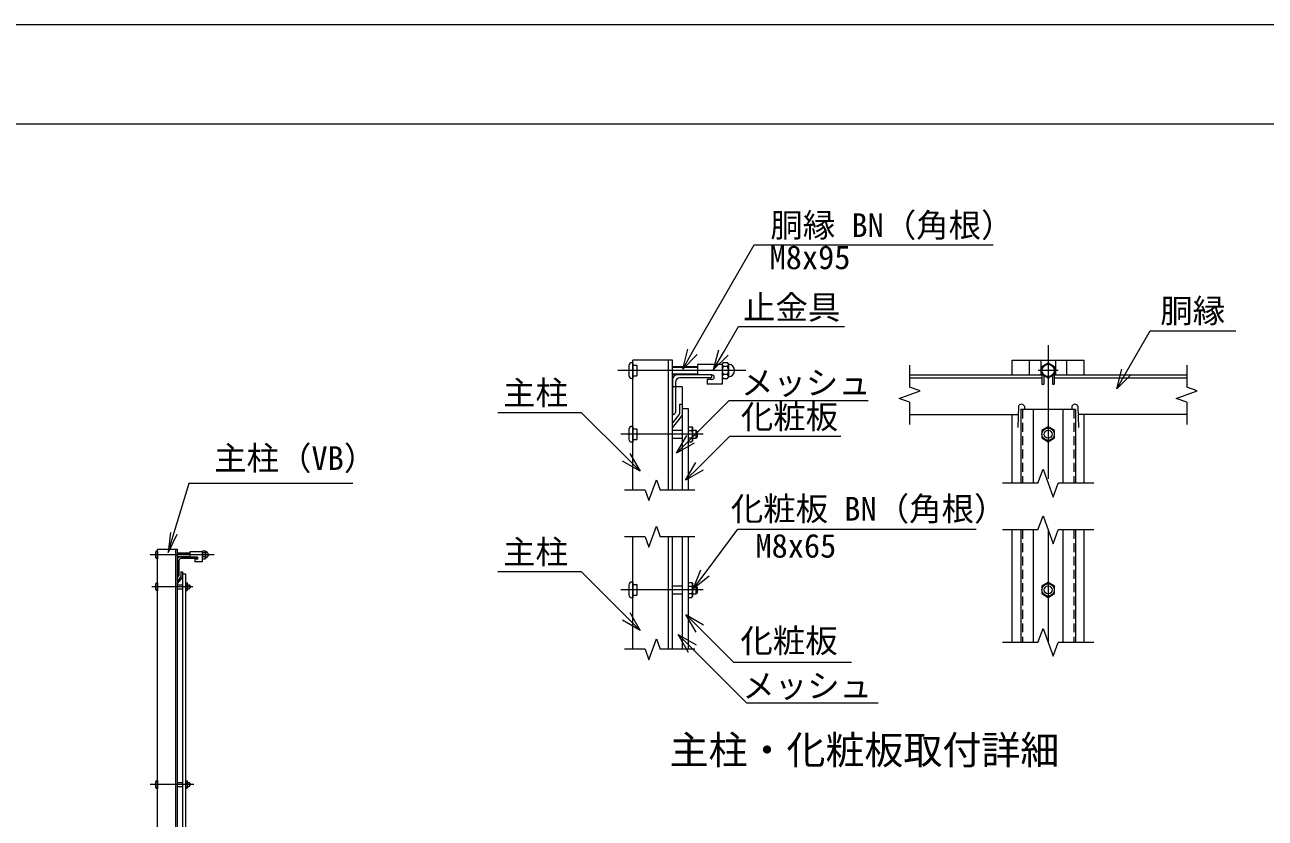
# Model space of a CAD drawing. Units: millimetres, scale not verified. Extents: x -4200 to 4200, y -2970 to 2970.
# Drawn here: x -107 to 2400, y 1366 to 2970 of the extents above; entities that cross this region are included whole.
import ezdxf
from ezdxf.enums import TextEntityAlignment as Align

# ---------------------------------------------------------------- set-up
doc = ezdxf.new("R2010")
doc.units = ezdxf.units.MM
doc.header["$LTSCALE"] = 15
doc.linetypes.add('DASHED1', pattern=[1.8, 1.2, -0.6])
doc.linetypes.add('LONG_CHAIN', pattern=[21, 18, -1, 1, -1])
for name, color, linetype, lineweight in [('0-0_D-STR1', 1, 'Continuous', 9), ('0-1_D-BMK', 2, 'LONG_CHAIN', 9), ('0-2_D-STR-DIM', 7, 'Continuous', 9), ('0-6_0', 7, 'Continuous', 9), ('0-8_D-STR3', 3, 'Continuous', 9), ('0-9_D-STR-TXT', 7, 'Continuous', 9), ('0-A_D-STR2', 7, 'Continuous', 9), ('0-B_D-TTL', 2, 'Continuous', 9)]:
    doc.layers.add(name, color=color, linetype=linetype, lineweight=lineweight)
doc.layers.add('0-7_D-TTL-TXT', color=7, linetype='Continuous')
doc.styles.add('ＭＳ ゴシック', font='')
doc.styles.get('ＭＳ ゴシック').set_extended_font_data('MS Gothic')

# ---------------------------------------------------------------- blocks, each defined once
blk = doc.blocks.new('_Open')
at = {"layer": '0-6_0'}
blk.add_line((-15, 2.5), (0, 0), dxfattribs=at)
blk.add_lwpolyline([(-15, -2.5), (0, 0), (-15, 0)], dxfattribs=at)
blk = doc.blocks.new('MLeader1')
at = {"layer": '0-9_D-STR-TXT'}
blk.add_line((2099.88, 2233.61), (2119.88, 2268.25), dxfattribs=at)
for points in [[(2119.88, 2268.25), (2167.6, 2350.88), (2333.35, 2350.88), (2340.55, 2350.88)], [(2129.17, 2262.89), (2099.88, 2233.61), (2110.6, 2273.61)]]:
    blk.add_lwpolyline(points, dxfattribs=at)
blk = doc.blocks.new('MLeader2')
at = {"layer": '0-9_D-STR-TXT'}
blk.add_line((1210.42, 2103.41), (1238.7, 2131.7), dxfattribs=at)
for points in [[(1238.7, 2131.7), (1316.95, 2209.95), (1590.44, 2209.95), (1597.64, 2209.95)], [(1246.28, 2124.12), (1210.42, 2103.41), (1231.12, 2139.28)]]:
    blk.add_lwpolyline(points, dxfattribs=at)
blk = doc.blocks.new('MLeader3')
at = {"layer": '0-9_D-STR-TXT'}
blk.add_line((1228.62, 2048.78), (1256.9, 2077.06), dxfattribs=at)
for points in [[(1256.9, 2077.06), (1317.95, 2138.11), (1535.15, 2138.11), (1542.35, 2138.11)], [(1264.48, 2069.48), (1228.62, 2048.78), (1249.32, 2084.64)]]:
    blk.add_lwpolyline(points, dxfattribs=at)
blk = doc.blocks.new('MLeader4')
at = {"layer": '0-9_D-STR-TXT'}
blk.add_line((1137.01, 1745.45), (1108.73, 1773.73), dxfattribs=at)
for points in [[(1108.73, 1773.73), (1018.51, 1863.95), (856.11, 1863.95), (848.91, 1863.95)], [(1116.31, 1781.31), (1137.01, 1745.45), (1101.15, 1766.16)]]:
    blk.add_lwpolyline(points, dxfattribs=at)
blk = doc.blocks.new('MLeader5')
at = {"layer": '0-9_D-STR-TXT'}
blk.add_line((1137.01, 2067.08), (1108.73, 2095.36), dxfattribs=at)
for points in [[(1108.73, 2095.36), (1018.51, 2185.58), (856.11, 2185.58), (848.91, 2185.58)], [(1116.31, 2102.94), (1137.01, 2067.08), (1101.15, 2087.78)]]:
    blk.add_lwpolyline(points, dxfattribs=at)
blk = doc.blocks.new('MLeader6')
at = {"layer": '0-9_D-STR-TXT'}
blk.add_line((1229.14, 1777.36), (1257.43, 1749.07), dxfattribs=at)
for points in [[(1249.85, 1741.49), (1229.14, 1777.36), (1265.01, 1756.65)], [(1257.43, 1749.07), (1325.35, 1681.15), (1556.77, 1681.15), (1563.97, 1681.15)]]:
    blk.add_lwpolyline(points, dxfattribs=at)
blk = doc.blocks.new('MLeader7')
at = {"layer": '0-9_D-STR-TXT'}
blk.add_line((1213.94, 1736.87), (1242.23, 1708.58), dxfattribs=at)
for points in [[(1234.65, 1701), (1213.94, 1736.87), (1249.81, 1716.16)], [(1242.23, 1708.58), (1351.93, 1598.89), (1610.81, 1598.89), (1618.01, 1598.89)]]:
    blk.add_lwpolyline(points, dxfattribs=at)
blk = doc.blocks.new('MLeader15')
at = {"layer": '0-9_D-STR-TXT'}
blk.add_line((1285.23, 2272.64), (1305.35, 2307.21), dxfattribs=at)
for points in [[(1305.35, 2307.21), (1335.86, 2359.66), (1542.84, 2359.66), (1550.04, 2359.66)], [(1314.61, 2301.82), (1285.23, 2272.64), (1296.08, 2312.6)]]:
    blk.add_lwpolyline(points, dxfattribs=at)
blk = doc.blocks.new('MLeader19')
at = {"layer": '0-9_D-STR-TXT'}
blk.add_line((1243.97, 1829.07), (1267.94, 1861.1), dxfattribs=at)
for points in [[(1267.94, 1861.1), (1334.47, 1949.99), (1808.65, 1949.99), (1815.85, 1949.99)], [(1276.52, 1854.68), (1243.97, 1829.07), (1259.36, 1867.52)]]:
    blk.add_lwpolyline(points, dxfattribs=at)
blk = doc.blocks.new('MLeader20')
at = {"layer": '0-9_D-STR-TXT'}
blk.add_line((1222.82, 2273.8), (1242.78, 2308.47), dxfattribs=at)
for points in [[(1242.78, 2308.47), (1367.48, 2525.15), (1843.37, 2525.15), (1850.57, 2525.15)], [(1252.06, 2303.12), (1222.82, 2273.8), (1233.49, 2313.81)]]:
    blk.add_lwpolyline(points, dxfattribs=at)

msp = doc.modelspace()

# ---------------------------------------------------------------- linework, layer by layer
at = {"layer": '0-0_D-STR1'}
for p, q in [((1122.04, 2028.88), (1122.04, 2291.91)), ((1202.04, 2291.91), (1122.04, 2291.91)), ((1194.04, 2028.88), (1194.04, 2291.91)), ((1202.04, 2028.88), (1202.04, 2291.91)), ((1888.35, 2291.91), (2034.35, 2291.91)), ((1888.35, 2261.91), (1888.35, 2291.91)), ((1923.35, 2261.91), (1923.35, 2291.91)), ((1946.35, 2291.91), (1946.35, 2261.91)), ((1976.35, 2291.91), (1976.35, 2261.91)), ((1999.35, 2261.91), (1999.35, 2291.91)), ((2034.35, 2261.91), (2034.35, 2291.91)), ((1282.04, 2261.91), (1212.04, 2261.91)), ((1282.04, 2259.91), (1282.04, 2261.91)), ((1681.35, 2261.91), (1948.85, 2261.91)), ((1973.85, 2261.91), (2241.35, 2261.91)), ((1202.04, 2251.91), (1202.04, 2181.91)), ((1208.04, 2246.91), (1208.04, 2185.91)), ((1278.04, 2255.91), (1217.04, 2255.91)), ((1681.35, 2255.91), (1948.85, 2255.91)), ((1973.85, 2255.91), (2241.35, 2255.91)), ((1216.04, 2182.91), (1202.04, 2164.81)), ((1204.04, 2181.91), (1202.04, 2181.91)), ((1216.04, 2202.67), (1216.04, 2182.91)), ((1216.04, 2202.67), (1222.04, 2202.67)), ((1222.04, 2202.67), (1222.04, 2180.67)), ((1681.35, 2181.91), (1900.77, 2181.91)), ((1888.35, 2042.83), (1888.35, 2181.91)), ((1901.35, 2198.67), (1899.85, 2155.67)), ((1913.35, 2198.67), (1913.59, 2191.91)), ((2009.35, 2198.67), (2009.11, 2191.91)), ((2021.35, 2198.67), (2022.85, 2155.67)), ((2241.35, 2181.91), (2021.93, 2181.91)), ((2034.35, 2042.83), (2034.35, 2181.91)), ((1222.04, 2180.67), (1202.04, 2155.67)), ((1122.04, 1707.25), (1122.04, 1934.69)), ((1194.04, 1707.25), (1194.04, 1934.69)), ((1202.04, 1707.25), (1202.04, 1934.69)), ((1888.35, 1721.2), (1888.35, 1948.64)), ((2034.35, 1721.2), (2034.35, 1948.64)), ((161.72, 138.72), (161.72, 1908.72)), ((201.72, 1908.72), (161.72, 1908.72)), ((198.22, 138.72), (198.22, 1908.72)), ((201.72, 138.72), (201.72, 1908.72)), ((201.72, 1888.72), (201.72, 1853.72)), ((204.72, 1886.22), (204.72, 1855.72)), ((241.72, 1893.72), (206.72, 1893.72)), ((239.72, 1890.72), (209.22, 1890.72)), ((241.72, 1892.72), (241.72, 1893.72)), ((208.72, 1864.1), (208.72, 1854.22)), ((208.72, 1864.1), (211.72, 1864.1)), ((211.72, 1864.1), (211.72, 1853.1)), ((211.72, 1859.72), (211.72, 459.72)), ((211.72, 1859.72), (217.72, 1859.72)), ((217.72, 1859.72), (217.72, 459.72)), ((208.72, 1854.22), (201.72, 1845.17)), ((202.72, 1853.72), (201.72, 1853.72)), ((211.72, 1853.1), (201.72, 1840.6)), ((201.72, 1845.17), (201.72, 1840.6))]:
    msp.add_line(p, q, dxfattribs=at)
for centre, radius, start, end in [((1212.04, 2251.91), 10, 90, 180), ((1278.04, 2259.91), 4, 270, 0), ((1217.04, 2246.91), 9, 90, 180), ((1204.04, 2185.91), 4, 270, 0), ((1907.35, 2196.17), 6.5, 22.61986, 157.38014), ((2015.35, 2196.17), 6.5, 22.61986, 157.38014), ((206.72, 1888.72), 5, 90, 180), ((209.22, 1886.22), 4.5, 90, 180), ((239.72, 1892.72), 2, 270, 0), ((202.72, 1855.72), 2, 270, 0)]:
    msp.add_arc(centre, radius, start, end, dxfattribs=at)
at = {"layer": '0-1_D-BMK'}
for p, q in [((1961.35, 2321.91), (1961.35, 2042.83)), ((1350.51, 2270.91), (1092.04, 2270.91)), ((1981.35, 2270.91), (1941.35, 2270.91)), ((1264.03, 2141.91), (1098.04, 2141.91)), ((1961.35, 1948.64), (1961.35, 1721.2)), ((275.95, 1898.22), (146.72, 1898.22)), ((232.72, 1833.72), (149.72, 1833.72)), ((1264.03, 1827.14), (1098.04, 1827.14)), ((234.72, 1433.72), (146.72, 1433.72))]:
    msp.add_line(p, q, dxfattribs=at)
at = {"layer": '0-2_D-STR-DIM'}
for p, q in [((1681.35, 2281.91), (1681.35, 2237.3)), ((2241.35, 2281.91), (2241.35, 2237.3)), ((1702.49, 2229.61), (1681.35, 2237.3)), ((1660.21, 2214.22), (1702.49, 2229.61)), ((1681.35, 2206.52), (1660.21, 2214.22)), ((1681.35, 2206.52), (1681.35, 2161.91)), ((2241.35, 2206.52), (2241.35, 2161.91)), ((1940.83, 2042.83), (1951.09, 2071.02)), ((1951.09, 2071.02), (1971.61, 2014.64)), ((1154.34, 2007.74), (1169.73, 2050.02)), ((1169.73, 2050.02), (1177.43, 2028.88)), ((1940.83, 2042.83), (1869.35, 2042.83)), ((1971.61, 2014.64), (1981.87, 2042.83)), ((2053.35, 2042.83), (1981.87, 2042.83)), ((1146.65, 2028.88), (1105.54, 2028.88)), ((1146.65, 2028.88), (1154.34, 2007.74)), ((1247.36, 2028.88), (1177.43, 2028.88)), ((1154.34, 1913.55), (1169.73, 1955.84)), ((1169.73, 1955.84), (1177.43, 1934.69)), ((1940.83, 1948.64), (1951.09, 1976.83)), ((1951.09, 1976.83), (1971.61, 1920.45)), ((1146.65, 1934.69), (1105.54, 1934.69)), ((1146.65, 1934.69), (1154.34, 1913.55)), ((1247.36, 1934.69), (1177.43, 1934.69)), ((1940.83, 1948.64), (1869.35, 1948.64)), ((1971.61, 1920.45), (1981.87, 1948.64)), ((2053.35, 1948.64), (1981.87, 1948.64)), ((1940.83, 1721.2), (1951.09, 1749.39)), ((1951.09, 1749.39), (1971.61, 1693.01)), ((1146.65, 1707.25), (1105.54, 1707.25)), ((1146.65, 1707.25), (1154.34, 1686.11)), ((1154.34, 1686.11), (1169.73, 1728.4)), ((1169.73, 1728.4), (1177.43, 1707.25)), ((1247.36, 1707.25), (1177.43, 1707.25)), ((1940.83, 1721.2), (1869.35, 1721.2)), ((1971.61, 1693.01), (1981.87, 1721.2)), ((2053.35, 1721.2), (1981.87, 1721.2))]:
    msp.add_line(p, q, dxfattribs=at)
msp.add_lwpolyline([(2241.35, 2206.52), (2220.21, 2214.22), (2262.49, 2229.61), (2241.35, 2237.3)], dxfattribs=at)
at = {"layer": '0-8_D-STR3'}
for p, q in [((1120.04, 2286.91), (1122.04, 2286.91)), ((1122.04, 2286.91), (1122.04, 2254.91)), ((1122.04, 2281.71), (1130.04, 2281.71)), ((1130.04, 2281.71), (1130.04, 2260.11)), ((1252.54, 2282.91), (1252.54, 2261.91)), ((1302.54, 2282.91), (1252.54, 2282.91)), ((1302.54, 2283.38), (1302.54, 2258.69)), ((1302.54, 2283.38), (1302.54, 2258.69)), ((1302.54, 2282.91), (1302.54, 2242.91)), ((1304.54, 2287.11), (1313.54, 2287.11)), ((1315.54, 2283.38), (1315.54, 2258.69)), ((1315.54, 2283.38), (1315.54, 2258.69)), ((1114.04, 2280.91), (1114.04, 2260.91)), ((1122.04, 2260.11), (1130.04, 2260.11)), ((1202.04, 2278.91), (1252.54, 2278.91)), ((1202.04, 2277.41), (1252.54, 2277.41)), ((1202.04, 2264.41), (1252.54, 2264.41)), ((1202.04, 2262.91), (1252.54, 2262.91)), ((1282.04, 2261.91), (1252.54, 2261.91)), ((1313.54, 2279.01), (1304.54, 2279.01)), ((1313.54, 2262.81), (1304.54, 2262.81)), ((1948.85, 2263.12), (1948.85, 2242.91)), ((1952.85, 2260.81), (1952.85, 2242.91)), ((1969.85, 2260.81), (1969.85, 2242.91)), ((1973.85, 2263.12), (1973.85, 2242.91)), ((1120.04, 2254.91), (1122.04, 2254.91)), ((1272.54, 2252.91), (1272.54, 2242.91)), ((1282.04, 2252.91), (1272.54, 2252.91)), ((1302.54, 2242.91), (1272.54, 2242.91)), ((1304.54, 2254.71), (1313.54, 2254.71)), ((1948.85, 2242.91), (1952.85, 2242.91)), ((1969.85, 2242.91), (1973.85, 2242.91)), ((1222.04, 2193.91), (1234.04, 2193.91)), ((1234.04, 2193.91), (1234.04, 2028.88)), ((1906.35, 2191.91), (1906.35, 2042.83)), ((2016.35, 2191.91), (1906.35, 2191.91)), ((1931.35, 2191.91), (1931.35, 2042.83)), ((1991.35, 2191.91), (1991.35, 2042.83)), ((2016.35, 2191.91), (2016.35, 2042.83)), ((1120.04, 2157.91), (1122.04, 2157.91)), ((1122.04, 2157.91), (1122.04, 2125.91)), ((1234.04, 2156.92), (1241.59, 2156.92)), ((1241.59, 2156.92), (1243.04, 2154.41)), ((1114.04, 2151.91), (1114.04, 2131.91)), ((1122.04, 2152.71), (1130.04, 2152.71)), ((1122.04, 2131.11), (1130.04, 2131.11)), ((1130.04, 2152.71), (1130.04, 2131.11)), ((1202.04, 2149.91), (1222.04, 2149.91)), ((1202.04, 2133.91), (1222.04, 2133.91)), ((1234.04, 2149.42), (1241.59, 2149.42)), ((1234.04, 2134.41), (1241.59, 2134.41)), ((1243.04, 2129.41), (1243.04, 2154.41)), ((1243.04, 2149.91), (1249.64, 2149.91)), ((1243.04, 2133.91), (1249.64, 2133.91)), ((1249.64, 2149.91), (1252.04, 2147.51)), ((1249.64, 2149.91), (1249.64, 2133.91)), ((1249.64, 2133.91), (1252.04, 2136.31)), ((1252.04, 2147.51), (1252.04, 2136.31)), ((1120.04, 2125.91), (1122.04, 2125.91)), ((1234.04, 2126.9), (1241.59, 2126.9)), ((1241.59, 2126.9), (1243.04, 2129.41)), ((1222.04, 1934.69), (1222.04, 1707.25)), ((1234.04, 1934.69), (1234.04, 1707.25)), ((1906.35, 1948.64), (1906.35, 1721.2)), ((1931.35, 1948.64), (1931.35, 1721.2)), ((1991.35, 1948.64), (1991.35, 1721.2)), ((2016.35, 1948.64), (2016.35, 1721.2)), ((160.72, 1906.22), (161.72, 1906.22)), ((161.72, 1906.22), (161.72, 1890.22)), ((252.97, 1906.32), (257.47, 1906.32)), ((157.72, 1903.22), (157.72, 1893.22)), ((160.72, 1890.22), (161.72, 1890.22)), ((201.72, 1902.22), (226.97, 1902.22)), ((201.72, 1901.47), (226.97, 1901.47)), ((201.72, 1894.97), (226.97, 1894.97)), ((201.72, 1894.22), (226.97, 1894.22)), ((226.97, 1904.22), (226.97, 1893.72)), ((251.97, 1904.22), (226.97, 1904.22)), ((241.72, 1893.72), (226.97, 1893.72)), ((236.97, 1889.22), (236.97, 1884.22)), ((241.72, 1889.22), (236.97, 1889.22)), ((251.97, 1884.22), (236.97, 1884.22)), ((251.97, 1904.46), (251.97, 1892.11)), ((251.97, 1904.46), (251.97, 1892.11)), ((251.97, 1904.22), (251.97, 1884.22)), ((257.47, 1902.27), (252.97, 1902.27)), ((257.47, 1894.17), (252.97, 1894.17)), ((252.97, 1890.12), (257.47, 1890.12)), ((258.47, 1904.46), (258.47, 1892.11)), ((258.47, 1904.46), (258.47, 1892.11)), ((157.72, 1838.72), (157.72, 1828.72)), ((160.72, 1841.72), (161.72, 1841.72)), ((161.72, 1841.72), (161.72, 1825.72)), ((201.72, 1837.72), (211.72, 1837.72)), ((217.72, 1841.23), (221.5, 1841.23)), ((217.72, 1837.48), (221.5, 1837.48)), ((217.72, 1829.97), (221.5, 1829.97)), ((221.5, 1841.23), (222.22, 1839.97)), ((221.5, 1841.23), (222.22, 1839.97)), ((222.22, 1827.47), (222.22, 1839.97)), ((222.22, 1837.72), (225.52, 1837.72)), ((225.52, 1837.72), (226.72, 1836.52)), ((225.52, 1837.72), (225.52, 1829.72)), ((225.52, 1829.72), (226.72, 1830.92)), ((226.72, 1836.52), (226.72, 1830.92)), ((1114.04, 1837.14), (1114.04, 1817.14)), ((1120.04, 1843.14), (1122.04, 1843.14)), ((1122.04, 1843.14), (1122.04, 1811.14)), ((1122.04, 1837.94), (1130.04, 1837.94)), ((1130.04, 1837.94), (1130.04, 1816.34)), ((1202.04, 1835.14), (1222.04, 1835.14)), ((1234.04, 1842.15), (1241.59, 1842.15)), ((1234.04, 1834.65), (1241.59, 1834.65)), ((1241.59, 1842.15), (1243.04, 1839.64)), ((1243.04, 1814.64), (1243.04, 1839.64)), ((1243.04, 1835.14), (1249.64, 1835.14)), ((1249.64, 1835.14), (1252.04, 1832.74)), ((1249.64, 1835.14), (1249.64, 1819.14)), ((1252.04, 1832.74), (1252.04, 1821.54)), ((160.72, 1825.72), (161.72, 1825.72)), ((201.72, 1829.72), (211.72, 1829.72)), ((217.72, 1826.22), (221.5, 1826.22)), ((221.5, 1826.22), (222.22, 1827.47)), ((222.22, 1829.72), (225.52, 1829.72)), ((1120.04, 1811.14), (1122.04, 1811.14)), ((1122.04, 1816.34), (1130.04, 1816.34)), ((1202.04, 1819.14), (1222.04, 1819.14)), ((1234.04, 1819.63), (1241.59, 1819.63)), ((1234.04, 1812.13), (1241.59, 1812.13)), ((1241.59, 1812.13), (1243.04, 1814.64)), ((1243.04, 1819.14), (1249.64, 1819.14)), ((1249.64, 1819.14), (1252.04, 1821.54)), ((157.72, 1438.72), (157.72, 1428.72)), ((160.72, 1441.72), (161.72, 1441.72)), ((161.72, 1441.72), (161.72, 1425.72)), ((201.72, 1437.72), (211.72, 1437.72)), ((201.72, 1429.72), (211.72, 1429.72)), ((217.72, 1441.23), (221.5, 1441.23)), ((217.72, 1437.48), (221.5, 1437.48)), ((217.72, 1429.97), (221.5, 1429.97)), ((221.5, 1441.23), (222.22, 1439.97)), ((222.22, 1427.47), (222.22, 1439.97)), ((222.22, 1437.72), (225.52, 1437.72)), ((222.22, 1429.72), (225.52, 1429.72)), ((225.52, 1437.72), (226.72, 1436.52)), ((225.52, 1437.72), (225.52, 1429.72)), ((225.52, 1429.72), (226.72, 1430.92)), ((226.72, 1436.52), (226.72, 1430.92)), ((160.72, 1425.72), (161.72, 1425.72)), ((217.72, 1426.22), (221.5, 1426.22)), ((221.5, 1426.22), (222.22, 1427.47))]:
    msp.add_line(p, q, dxfattribs=at)
at = {"layer": '0-8_D-STR3', "linetype": 'DASHED1'}
for p, q in [((1909.55, 2191.91), (1909.55, 2042.83)), ((2013.15, 2191.91), (2013.15, 2042.83)), ((1909.55, 1948.64), (1909.55, 1721.2)), ((2013.15, 1948.64), (2013.15, 1721.2))]:
    msp.add_line(p, q, dxfattribs=at)
at = {"layer": '0-8_D-STR3'}
for points in [[(1974.35, 2278.42), (1961.35, 2285.92), (1948.35, 2278.42), (1948.35, 2263.41), (1961.35, 2255.9), (1974.35, 2263.41)], [(1974.35, 2149.42), (1961.35, 2156.92), (1948.35, 2149.42), (1948.35, 2134.41), (1961.35, 2126.9), (1974.35, 2134.41)], [(1974.35, 1834.65), (1961.35, 1842.15), (1948.35, 1834.65), (1948.35, 1819.63), (1961.35, 1812.13), (1974.35, 1819.63)]]:
    msp.add_lwpolyline(points, close=True, dxfattribs=at)
for centre, radius in [((1961.35, 2270.91), 12.5), ((1961.35, 2141.91), 12.5), ((1961.35, 2141.91), 8), ((1961.35, 1827.14), 12.5), ((1961.35, 1827.14), 8)]:
    msp.add_circle(centre, radius, dxfattribs=at)
for centre, radius, start, end in [((1120.04, 2280.91), 6, 90, 180), ((1307.61, 2283.06), 5.08, 127.21089, 232.78911), ((1310.46, 2283.06), 5.08, 307.21089, 52.78911), ((1316.29, 2284.8), 1, 189.83916, 262.83194), ((1314.54, 2270.91), 13, 277.16806, 82.83194), ((1120.04, 2260.91), 6, 180, 270), ((1282.04, 2257.41), 4.5, 270, 90), ((1319.94, 2270.91), 17.4, 152.26063, 207.73937), ((1307.64, 2258.76), 5.1, 127.42505, 232.57495), ((1298.14, 2270.91), 17.4, 332.26063, 27.73937), ((1310.44, 2258.76), 5.1, 307.42505, 52.57495), ((1316.29, 2257.02), 1, 97.16806, 163.42019), ((1120.04, 2151.91), 6, 90, 180), ((1236.11, 2153.17), 6.64, 325.61586, 34.38414), ((1120.04, 2131.91), 6, 180, 270), ((1217.91, 2141.91), 24.84, 342.4121, 17.5879), ((1236.11, 2130.65), 6.64, 325.61585, 34.38416), ((160.72, 1903.22), 3, 90, 180), ((254.51, 1904.3), 2.54, 127.21089, 232.78911), ((255.93, 1904.3), 2.54, 307.21089, 52.78911), ((258.84, 1905.17), 0.5, 189.83916, 262.83194), ((160.72, 1893.22), 3, 180, 270), ((241.72, 1891.47), 2.25, 270, 90), ((260.67, 1898.22), 8.7, 152.26063, 207.73937), ((254.52, 1892.15), 2.55, 127.42505, 232.57495), ((249.77, 1898.22), 8.7, 332.26063, 27.73937), ((255.92, 1892.15), 2.55, 307.42505, 52.57495), ((258.84, 1891.28), 0.5, 97.16806, 163.42019), ((257.97, 1898.22), 6.5, 277.16806, 82.83194), ((160.72, 1838.72), 3, 90, 180), ((218.75, 1839.35), 3.32, 325.61586, 34.38414), ((218.75, 1828.09), 3.32, 325.61585, 34.38416), ((209.66, 1833.72), 12.42, 342.4121, 17.5879), ((1120.04, 1837.14), 6, 90, 180), ((1236.11, 1838.4), 6.64, 325.61586, 34.38414), ((1217.91, 1827.14), 24.84, 342.4121, 17.5879), ((160.72, 1828.72), 3, 180, 270), ((1120.04, 1817.14), 6, 180, 270), ((1236.11, 1815.88), 6.64, 325.61585, 34.38416), ((160.72, 1438.72), 3, 90, 180), ((218.75, 1439.35), 3.32, 325.61586, 34.38414), ((218.75, 1428.09), 3.32, 325.61585, 34.38416), ((209.66, 1433.72), 12.42, 342.4121, 17.5879), ((160.72, 1428.72), 3, 180, 270)]:
    msp.add_arc(centre, radius, start, end, dxfattribs=at)
at = {"layer": '0-9_D-STR-TXT'}
msp.add_lwpolyline([(556.41, 2042.6), (225.03, 2042.6), (183.33, 1904.94)], dxfattribs=at)
at = {"layer": '0-A_D-STR2'}
for q in [(1202.04, 2237.91), (1222.04, 2028.88)]:
    msp.add_line((1222.04, 2237.91), q, dxfattribs=at)
at = {"layer": '0-B_D-TTL', "color": 7}
msp.add_lwpolyline([(-4199.81, -2970.19), (4200.19, -2970.19), (4200.19, 2969.81), (-4199.81, 2969.81)], close=True, dxfattribs=at)
at = {"layer": '0-B_D-TTL'}
msp.add_lwpolyline([(-3899.81, 2769.81), (3900.19, 2769.81), (3900.19, -2770.19), (-3899.81, -2770.19)], close=True, dxfattribs=at)

# ---------------------------------------------------------------- block references
at = {"layer": '0-9_D-STR-TXT'}
for name in ['MLeader20', 'MLeader15', 'MLeader1', 'MLeader2', 'MLeader5', 'MLeader3', 'MLeader19', 'MLeader4', 'MLeader6', 'MLeader7']:
    msp.add_blockref(name, (0, 0), dxfattribs=at)
at = {"layer": '0-9_D-STR-TXT', "xscale": 2.666667, "yscale": 2.666667, "rotation": 253.14944}
msp.add_blockref('_Open', (182.75, 1903.03), dxfattribs=at)

# ---------------------------------------------------------------- texts
at = {"layer": '0-7_D-TTL-TXT', "style": 'ＭＳ ゴシック'}
msp.add_text('主柱・化粧板取付詳細', height=57.73, dxfattribs=at).set_placement((1196.35, 1457.33), align=Align.BOTTOM_LEFT)
at = {"layer": '0-9_D-STR-TXT', "style": 'ＭＳ ゴシック'}
for s, p in [('胴縁 BN（角根）', (1400.01, 2526.24)), ('M8x95', (1398.41, 2461.3)), ('止金具', (1344.71, 2360.03)), ('胴縁', (2187.9, 2353.11)), ('主柱', (859.8, 2187.23)), ('メッシュ', (1340.69, 2207.64)), ('化粧板', (1340.37, 2138.85)), ('主柱（VB）', (275.95, 2055.19)), ('化粧板 BN（角根）', (1320.11, 1952.8)), ('主柱', (859.8, 1865.61)), ('M8x65', (1369.8, 1878.04)), ('化粧板', (1339.36, 1685.93)), ('メッシュ', (1343.32, 1594.96))]:
    msp.add_text(s, height=48.06, dxfattribs=at).set_placement(p, align=Align.BOTTOM_LEFT)

doc.saveas('drawing.dxf')
